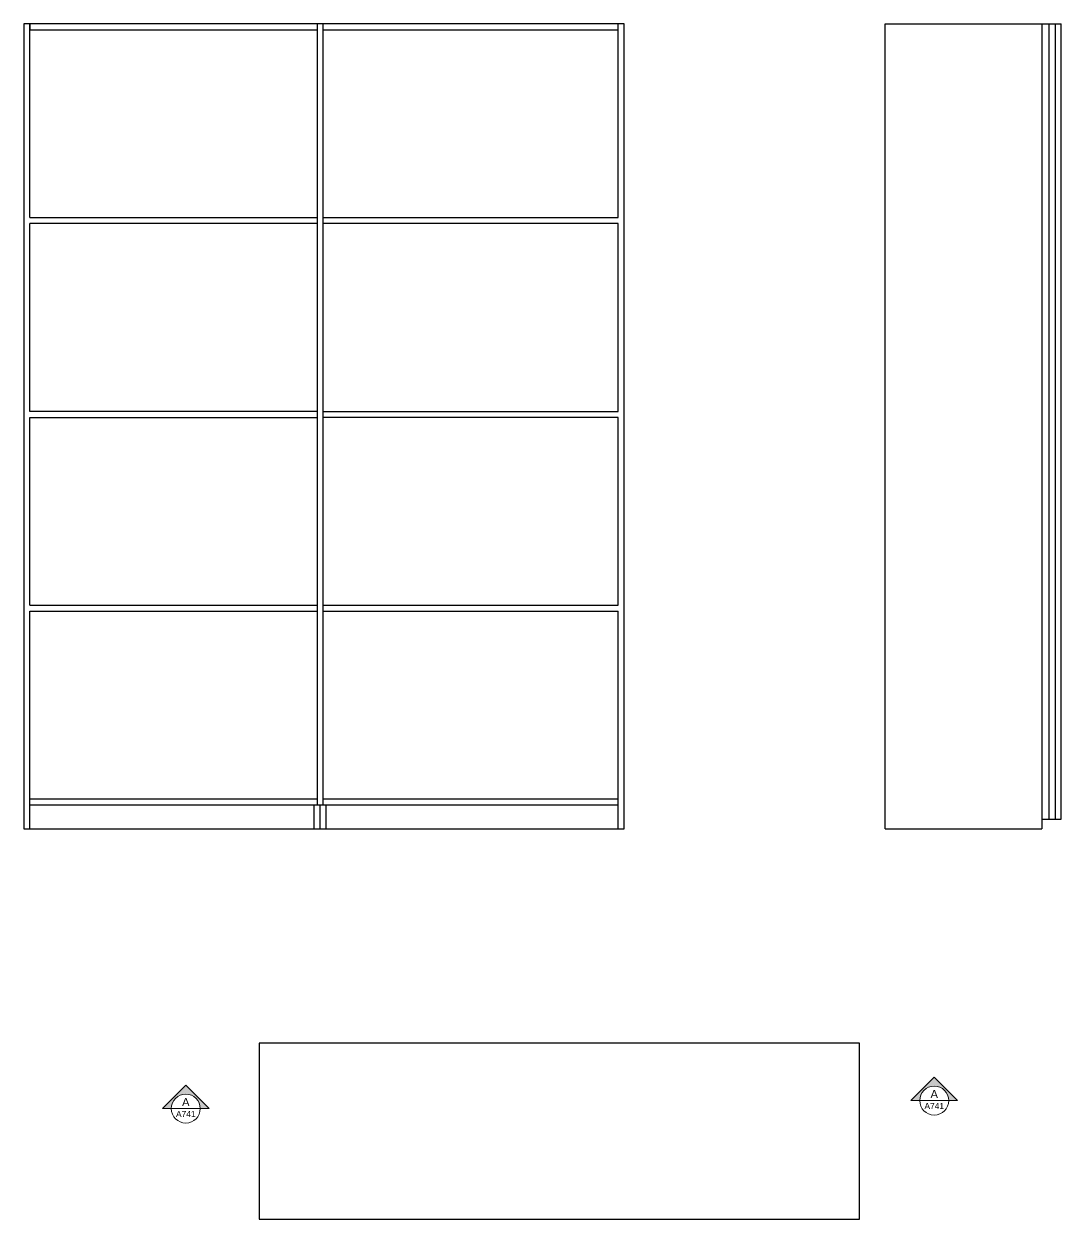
# Model space of a CAD drawing. Header units: centimetres. Extents: x -42 to 1204, y -514 to 706.
# Drawn here: x -37.6 to 221.6, y -117.6 to 181.1 of the extents above; entities that cross this region are included whole.
import ezdxf
from ezdxf.enums import TextEntityAlignment as Align

# ---------------------------------------------------------------- set-up
doc = ezdxf.new("R2010")
doc.units = ezdxf.units.CM
doc.header["$MEASUREMENT"] = 0
doc.layers.add('A-ANNO-SYMB', color=3, linetype='Continuous', lineweight=18)
doc.styles.add('ARIAL', font='Arial.ttf')
doc.styles.get("Standard").update_dxf_attribs({"font": 'Arial.ttf'})

# ---------------------------------------------------------------- blocks, each defined once
blk = doc.blocks.new('SYMBOL')
at = {"layer": 'A-ANNO-SYMB', "linetype": 'Continuous', "lineweight": 20}
h = blk.add_hatch(color=256, dxfattribs=at)
h.dxf.hatch_style = 1
h.paths.add_polyline_path([(11.206, 4.948), (11.316, 4.948, -1), (11.678, 4.948), (11.788, 4.948), (11.497, 5.241)])
at = {"linetype": 'Continuous', "lineweight": 20}
blk.add_line((11.316, 4.948), (11.678, 4.948), dxfattribs=at)
at = {"layer": 'A-ANNO-SYMB', "linetype": 'Continuous', "lineweight": 20}
for p, q in [((11.206, 4.948), (11.497, 5.241)), ((11.788, 4.948), (11.497, 5.241)), ((11.316, 4.948), (11.206, 4.948)), ((11.678, 4.948), (11.788, 4.948))]:
    blk.add_line(p, q, dxfattribs=at)
blk.add_circle((11.497, 4.948), 0.181, dxfattribs=at)
for tag, p in [('TAVOLA', (11.497, 5.08)), ('SEZIONE', (11.497, 4.918))]:
    blk.add_attdef(tag, text='', height=0.1, dxfattribs=at).set_placement(p, align=Align.TOP_CENTER)

msp = doc.modelspace()

# ---------------------------------------------------------------- linework, layer by layer
for p, q in [((112.45, 181.09), (-37.55, 181.09)), ((-37.55, 181.09), (-37.55, -20.11)), ((-36.05, 132.66), (-36.05, 181.09)), ((-36.05, 181.09), (-36.05, 179.59)), ((-36.05, 179.59), (35.7, 179.59)), ((35.7, 181.09), (35.7, -14.11)), ((37.2, -14.11), (37.2, 181.09)), ((37.2, 179.59), (110.95, 179.59)), ((110.95, 132.66), (110.95, 181.09)), ((112.45, -20.11), (112.45, 181.09)), ((177.63, -20.11), (177.63, 181.09)), ((177.63, 181.09), (221.63, 181.09)), ((216.81, 181.09), (216.81, -14.11)), ((218.63, -17.7), (218.63, 181.09)), ((220.13, 181.09), (220.13, -17.7)), ((221.63, -17.7), (221.63, 181.09)), ((-36.05, 132.66), (35.7, 132.66)), ((37.2, 132.66), (110.95, 132.66)), ((-36.05, 84.24), (-36.05, 131.16)), ((35.7, 131.16), (-36.05, 131.16)), ((110.95, 131.16), (37.2, 131.16)), ((110.95, 84.24), (110.95, 131.16)), ((35.7, 84.24), (-36.05, 84.24)), ((37.2, 84.24), (110.95, 84.24)), ((-36.05, 35.81), (-36.05, 82.74)), ((-36.05, 82.74), (35.7, 82.74)), ((110.95, 82.74), (37.2, 82.74)), ((110.95, 35.81), (110.95, 82.74)), ((-36.05, 35.81), (35.7, 35.81)), ((-36.05, -20.11), (-36.05, 34.31)), ((-36.05, 34.31), (35.7, 34.31)), ((37.2, 35.81), (110.95, 35.81)), ((37.2, 34.31), (110.95, 34.31)), ((110.95, -20.11), (110.95, 34.31)), ((-36.05, -12.61), (35.7, -12.61)), ((-36.05, -14.11), (110.95, -14.11)), ((34.95, -20.11), (34.95, -14.11)), ((35.7, -14.11), (37.2, -14.11)), ((36.45, -20.11), (36.45, -14.11)), ((37.2, -12.61), (110.95, -12.61)), ((37.95, -20.11), (37.95, -14.11)), ((110.95, -14.11), (110.95, -12.61)), ((216.81, -14.11), (216.81, -20.11)), ((216.81, -17.7), (221.63, -17.7)), ((-37.55, -20.11), (112.45, -20.11)), ((-37.55, -20.11), (-36.05, -20.11)), ((177.63, -20.11), (216.81, -20.11)), ((171.27, -73.64), (21.27, -73.64)), ((21.27, -73.64), (21.27, -117.64)), ((171.27, -117.64), (171.27, -73.64)), ((21.27, -117.64), (171.27, -117.64))]:
    msp.add_line(p, q)

# ---------------------------------------------------------------- block references
at = {"layer": 'A-ANNO-SYMB', "linetype": 'Continuous', "lineweight": 20}
ref = msp.add_blockref('SYMBOL', (-40.01, -186.98), dxfattribs=dict(at, xscale=20, yscale=20, zscale=20))
ref.add_attrib('SEZIONE', 'A', dxfattribs={"linetype": 'Continuous', "lineweight": 20, "height": 2, "style": 'ARIAL'}).set_placement((189.93, -85.38), align=Align.TOP_CENTER)
ref.add_attrib('TAVOLA', 'A741', dxfattribs={"linetype": 'Continuous', "lineweight": 20, "height": 1.5, "style": 'ARIAL'}).set_placement((189.93, -88.62), align=Align.TOP_CENTER)
ref = msp.add_blockref('SYMBOL', (-227.04, -188.98), dxfattribs=dict(at, xscale=20, yscale=20, zscale=20))
ref.add_attrib('SEZIONE', 'A', dxfattribs={"layer": '0', "linetype": 'Continuous', "lineweight": 20, "height": 2, "style": 'ARIAL'}).set_placement((2.9, -87.38), align=Align.TOP_CENTER)
ref.add_attrib('TAVOLA', 'A741', dxfattribs={"layer": '0', "linetype": 'Continuous', "lineweight": 20, "height": 1.5, "style": 'ARIAL'}).set_placement((2.9, -90.62), align=Align.TOP_CENTER)

doc.saveas('drawing.dxf')
